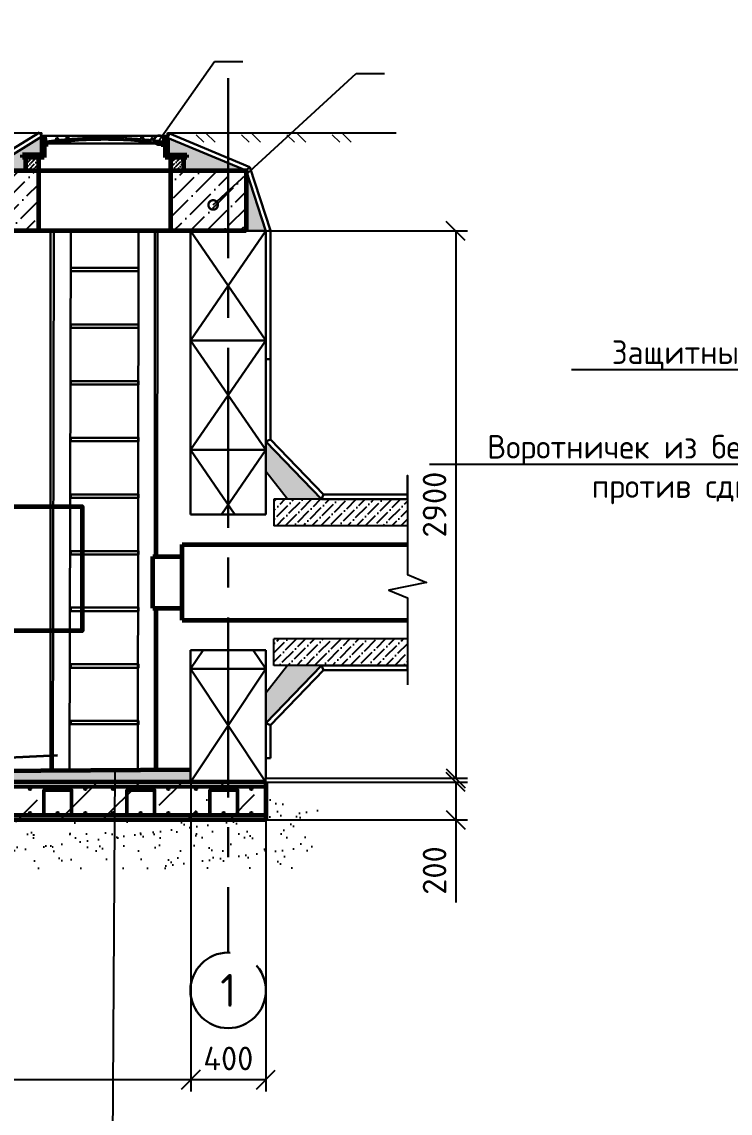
# Model space of a CAD drawing. Header units: millimetres. Extents: x 1601 to 15402, y -324 to 12625.
# Drawn here: x 7506.4 to 7581.5, y 2912.6 to 3028.2 of the extents above; entities that cross this region are included whole.
import ezdxf
from ezdxf import colors
from ezdxf.entities.mleader import LeaderData, LeaderLine
from ezdxf.math import Vec2, Vec3

# ---------------------------------------------------------------- set-up
doc = ezdxf.new("R2010")
doc.units = ezdxf.units.MM
doc.linetypes.add('осевая2', pattern=[28.575, 19.05, -3.175, 3.175, -3.175])
for name, color, linetype, lineweight in [('Осевая', 2, 'осевая2', 30), ('Основной', 1, 'Continuous', 60), ('Размер 3.5', 250, 'Continuous', 35), ('Размеры на чертеже', 250, 'Continuous', 25), ('Тонкие', 5, 'Continuous', 30)]:
    doc.layers.add(name, color=color, linetype=linetype, lineweight=lineweight)
doc.layers.add('Штриховка', color=7, linetype='Continuous')
doc.styles.add('-ISOCPEUR-', font='isocpeur.TTF')
doc.styles.add('GOST', font='GOST Common.ttf')
doc.styles.get("Standard").update_dxf_attribs({"font": 'GOST Common.ttf'})
doc.dimstyles.new('М 1 к 50', dxfattribs={"dimtxt": 2.5, "dimasz": 2, "dimexe": 1.25, "dimexo": 0, "dimgap": 1, "dimtad": 1, "dimdec": 0, "dimlfac": 50, "dimzin": 0, "dimdsep": 46, "dimtxsty": 'GOST', "dimblk": 'OBLIQUE', "dimcen": 0, "dimclrd": 256, "dimclre": 256, "dimclrt": 256, "dimazin": 2, "dimtfac": 1, "dimtdec": 0, "dimtmove": 0, "dimatfit": 3, "dimldrblk": 'NONE', "dimfxl": 1.25, "dimtolj": 1, "dimtzin": 0, "dimlwd": -1, "dimlwe": -1, "dimarcsym": 2})
pattern_1 = [(45, (-741.6115, 2.3803), (0.65668123, 2.40783117), [3.095625, -0.619125, 0, -0.619125])]

# ---------------------------------------------------------------- blocks, each defined once
blk = doc.blocks.new('_DotSmall')
at = {"color": 0, "linetype": 'ByBlock', "const_width": 0.5}
blk.add_lwpolyline([(-0.0625, 0, 1), (0.0625, 0, 1)], format="xyb", close=True, dxfattribs=at)
blk = doc.blocks.new('_Oblique')
at = {"color": 0, "linetype": 'ByBlock', "lineweight": -2}
blk.add_line((-0.5, -0.5), (0.5, 0.5), dxfattribs=at)
blk = doc.blocks.new('*D340')
at = {"transparency": 16777216}
for p, q in [((7532.28, 3006.04), (7553.67, 3006.04)), ((7552.42, 3006.04), (7552.42, 2948.04)), ((7532.29, 2948.04), (7553.67, 2948.04))]:
    blk.add_line(p, q, dxfattribs=at)
at = {"layer": 'Defpoints', "color": 0, "transparency": 16777216}
for p in [(7532.28, 3006.04), (7532.29, 2948.04), (7552.42, 2948.04)]:
    blk.add_point(p, dxfattribs=at)
at = {"transparency": 16777216, "xscale": 2, "yscale": 2, "zscale": 2}
for p, rotation in [((7552.42, 3006.04), 90), ((7552.42, 2948.04), 270)]:
    blk.add_blockref('_Oblique', p, dxfattribs=dict(at, rotation=rotation))
at = {"transparency": 16777216, "insert": (7550.17, 2977.04), "char_height": 2.5, "attachment_point": 5, "rotation": 90, "style": '-ISOCPEUR-'}
blk.add_mtext('\\A1;2900', dxfattribs=at)
blk = doc.blocks.new('_None')
blk = doc.blocks.new('*D341')
at = {"transparency": 16777216}
for p, q in [((7524.33, 2947.69), (7524.33, 2914.85)), ((7532.29, 2943.64), (7532.29, 2914.85)), ((7532.29, 2916.1), (7524.33, 2916.1))]:
    blk.add_line(p, q, dxfattribs=at)
at = {"layer": 'Defpoints', "color": 0, "transparency": 16777216}
for p in [(7524.33, 2947.69), (7532.29, 2943.64), (7524.33, 2916.1)]:
    blk.add_point(p, dxfattribs=at)
at = {"transparency": 16777216, "xscale": 2, "yscale": 2, "zscale": 2, "rotation": 180}
blk.add_blockref('_Oblique', (7524.33, 2916.1), dxfattribs=at)
at = {"transparency": 16777216, "xscale": 2, "yscale": 2, "zscale": 2}
blk.add_blockref('_Oblique', (7532.29, 2916.1), dxfattribs=at)
at = {"transparency": 16777216, "insert": (7528.31, 2918.35), "char_height": 2.5, "attachment_point": 5, "style": '-ISOCPEUR-'}
blk.add_mtext('\\A1;400', dxfattribs=at)
blk = doc.blocks.new('*D342')
at = {"transparency": 16777216}
for p, q in [((7474.08, 2948.04), (7474.08, 2914.85)), ((7524.33, 2943.64), (7524.33, 2914.85)), ((7524.33, 2916.1), (7474.08, 2916.1))]:
    blk.add_line(p, q, dxfattribs=at)
at = {"layer": 'Defpoints', "color": 0, "transparency": 16777216}
for p in [(7474.08, 2948.04), (7524.33, 2943.64), (7474.08, 2916.1)]:
    blk.add_point(p, dxfattribs=at)
at = {"transparency": 16777216, "xscale": 2, "yscale": 2, "zscale": 2, "rotation": 180}
blk.add_blockref('_Oblique', (7474.08, 2916.1), dxfattribs=at)
at = {"transparency": 16777216, "xscale": 2, "yscale": 2, "zscale": 2}
blk.add_blockref('_Oblique', (7524.33, 2916.1), dxfattribs=at)
at = {"transparency": 16777216, "insert": (7499.2, 2918.35), "char_height": 2.5, "attachment_point": 5, "style": '-ISOCPEUR-'}
blk.add_mtext('\\A1;3200', dxfattribs=at)
blk = doc.blocks.new('*D344')
at = {"transparency": 16777216}
for p, q in [((7532.29, 2947.64), (7553.67, 2947.64)), ((7552.42, 2947.64), (7552.42, 2943.64)), ((7532.29, 2943.64), (7553.67, 2943.64)), ((7552.42, 2943.64), (7552.42, 2934.89))]:
    blk.add_line(p, q, dxfattribs=at)
at = {"layer": 'Defpoints', "color": 0, "transparency": 16777216}
for p in [(7532.29, 2947.64), (7532.29, 2943.64), (7552.42, 2943.64)]:
    blk.add_point(p, dxfattribs=at)
at = {"transparency": 16777216, "xscale": 2, "yscale": 2, "zscale": 2}
for p, rotation in [((7552.42, 2947.64), 90), ((7552.42, 2943.64), 270)]:
    blk.add_blockref('_Oblique', p, dxfattribs=dict(at, rotation=rotation))
at = {"transparency": 16777216, "insert": (7550.17, 2938.27), "char_height": 2.5, "attachment_point": 5, "rotation": 90, "style": '-ISOCPEUR-'}
blk.add_mtext('\\A1;200', dxfattribs=at)
blk = doc.blocks.new('*U336')
at = {"layer": 'Тонкие'}
blk.add_lwpolyline([(-3.6, -0.18), (3.6, -0.18), (3.6, 0.18), (-3.6, 0.18)], close=True, dxfattribs=at)
blk = doc.blocks.new('*U337')
at = {"layer": 'Тонкие', "color": 0, "linetype": 'ByBlock', "lineweight": -2, "transparency": 16777216}
for p in [(0, 48), (0, 42), (0, 36), (0, 30), (0, 24), (0, 18), (0, 12), (0, 6), (0, 0)]:
    blk.add_blockref('*U336', p, dxfattribs=at)

msp = doc.modelspace()

# ---------------------------------------------------------------- hatches: boundary and pattern name
h = msp.add_hatch()
h.set_pattern_fill('ANSI36', scale=0.21)
h.set_pattern_definition([(45, (-794.8502, 2.38034), (0.353597585, 1.296524477), [1.666875, -0.333375, 0, -0.333375])])
h.paths.add_polyline_path([(7533.1367, 2976.0059), (7533.1367, 2977.6059), (7547.302, 2977.6059), (7547.302, 2974.8059), (7533.1367, 2974.8059)])
h.paths.add_polyline_path([(7533.1367, 2962.8059), (7547.302, 2962.8059), (7547.302, 2960.0059), (7533.1367, 2960.0059)])
at = {"layer": 'Штриховка'}
h = msp.add_hatch(dxfattribs=at)
h.set_pattern_fill('ANSI31', color=256, scale=0.1)
h.set_pattern_definition([(45, (5021.6379, 795.9948), (-0.224506403, 0.224506403), [])])
h.paths.add_polyline_path([(7515.2043, 3015.717, 0.02800707), (7508.876, 3015.2977), (7508.7083, 3016.1364), (7508.9221, 3016.1364), (7509.0435, 3015.5292, -0.0045535), (7510.0731, 3015.6425), (7510.052, 3015.8511, -0.00091844), (7510.2607, 3015.8718), (7510.2817, 3015.6632, -0.00388307), (7511.1615, 3015.7417), (7511.1461, 3015.9305), (7511.1682, 3015.9527, -0.00081395), (7511.3535, 3015.9674), (7511.3705, 3015.7584, -0.00704564), (7512.9699, 3015.8601), (7512.9595, 3016.0696, -0.00091844), (7513.1689, 3016.0796), (7513.1793, 3015.8701, -0.0089374), (7515.2065, 3015.9267, -0.00889737), (7517.2294, 3015.8701), (7517.2398, 3016.0796, -0.00091844), (7517.4492, 3016.0696), (7517.4388, 3015.8601, -0.00704564), (7519.0382, 3015.7584), (7519.0552, 3015.9674, -0.00091844), (7519.2642, 3015.9507), (7519.2472, 3015.7417, -0.00388307), (7520.1269, 3015.6632), (7520.148, 3015.8718, -0.00091844), (7520.3567, 3015.8511), (7520.3356, 3015.6425, -0.0045535), (7521.3651, 3015.5292), (7521.4866, 3016.1364), (7521.7004, 3016.1364), (7521.5327, 3015.2977, 0.02800707)])
h = msp.add_hatch(dxfattribs=at)
h.set_pattern_fill('AR-SAND', color=256, scale=0.012, style=0)
h.paths.add_polyline_path([(7506.8041, 3013.8399), (7506.5054, 3013.8399), (7506.5058, 3014.1012), (7508.5441, 3014.0977), (7508.5441, 3015.8977), (7508.5441, 3016.0325), (7504.0947, 3013.3072), (7494.3366, 3013.3019), (7489.8322, 3015.8977), (7489.8322, 3014.0977), (7491.8705, 3014.1012), (7491.8709, 3013.8399), (7491.5722, 3013.8399), (7491.5722, 3012.4399), (7506.8041, 3012.4399)])
h.paths.add_polyline_path([(7521.8641, 3015.8977), (7521.8641, 3014.0977), (7523.9049, 3014.1012), (7523.9053, 3013.8399), (7523.6041, 3013.8399), (7523.6041, 3012.4399), (7530.1882, 3012.4399)])
h.paths.add_polyline_path([(7530.1882, 3012.4399), (7530.1882, 3006.0399), (7532.2818, 3006.0399)])
h = msp.add_hatch(dxfattribs=at)
h.set_pattern_fill('ANSI36', color=256, scale=0.1)
h.set_pattern_definition([(45, (5072.8379, 795.9948), (0.168379802, 0.617392608), [0.79375, -0.15875, 0, -0.15875])])
h.paths.add_polyline_path([(7523.6041, 3012.4399), (7522.2041, 3012.4399), (7522.2041, 3013.8399), (7523.6041, 3013.8399)])
h.paths.add_polyline_path([(7506.8041, 3012.4399), (7506.8041, 3013.8399), (7508.2041, 3013.8399), (7508.2041, 3012.4399)])
h = msp.add_hatch(dxfattribs=at)
h.set_pattern_fill('ANSI36', color=256, scale=0.39)
h.set_pattern_definition(pattern_1)
h.paths.add_polyline_path([(7470.0826, 3012.4399), (7476.1722, 3012.4399), (7476.1722, 3006.0399), (7470.0826, 3006.0399)])
h.paths.add_polyline_path([(7468.1882, 3012.4399), (7470.0826, 3012.4399), (7470.0826, 3006.0399), (7468.1882, 3006.0399)])
h.paths.add_polyline_path([(7522.2041, 3012.4399), (7528.2937, 3012.4399), (7528.2937, 3006.0399), (7522.2041, 3006.0399)])
h.paths.add_polyline_path([(7490.1722, 3012.4399), (7508.2041, 3012.4399), (7508.2041, 3006.0399), (7490.1722, 3006.0399)])
h = msp.add_hatch(dxfattribs=at)
h.set_pattern_fill('ANSI36', color=256, scale=0.39)
h.set_pattern_definition(pattern_1)
h.paths.add_polyline_path([(7528.2937, 3011.2399), (7530.1882, 3011.2399), (7530.1882, 3006.0399), (7528.2937, 3006.0399)])
h = msp.add_hatch(dxfattribs=at)
h.set_pattern_fill('AR-SAND', color=256, scale=0.012, style=0)
h.set_pattern_definition([(37.5, (-794.8502, 2.38034), (-0.019200376, 0.587295885), [0, -0.463296, 0, -0.51816, 0, -0.4953]), (7.5, (-794.8502, 2.3803), (0.53942794, 0.86019012), [0, -0.249936, 0, -0.417576, 0, -0.16002]), (327.5, (-795.2251, 2.38034), (0.949190844, 0.001724622), [0, -0.1524, 0, -0.54864, 0, -0.71628]), (317.5, (-795.2251, 2.3803), (0.91626774, 0.26751519), [0, -0.0762, 0, -0.359664, 0, -0.41148])])
h.paths.add_polyline_path([(7532.2936, 2980.5427), (7532.2936, 2983.7364), (7538.1955, 2977.6059), (7534.5904, 2977.6059)])
h.paths.add_polyline_path([(7534.5904, 2960.0059), (7538.1955, 2960.0059), (7532.2936, 2953.8755), (7532.2936, 2957.0693)])
h = msp.add_hatch(dxfattribs=at)
h.set_pattern_fill('AR-SAND', color=256, scale=0.012, style=0)
h.set_pattern_definition([(37.5, (-645.70514, 2.38034), (-0.019200376, 0.587295885), [0, -0.463296, 0, -0.51816, 0, -0.4953]), (7.5, (-645.7051, 2.3803), (0.53942794, 0.86019012), [0, -0.249936, 0, -0.417576, 0, -0.16002]), (327.5, (-646.08004, 2.38034), (0.949190844, 0.001724622), [0, -0.1524, 0, -0.54864, 0, -0.71628]), (317.5, (-646.08004, 2.3803), (0.91626774, 0.26751519), [0, -0.0762, 0, -0.359664, 0, -0.41148])])
h.paths.add_polyline_path([(7474.0826, 2949.0052), (7474.0826, 2947.6401), (7476.0826, 2947.6401), (7476.0826, 2947.3788), (7476.7153, 2947.3722), (7476.7153, 2948.3599), (7475.0002, 2948.3599), (7475.0002, 2948.6767)])
h.paths.add_polyline_path([(7524.2936, 2948.9507), (7524.2197, 2947.6401), (7484.0826, 2947.6401), (7484.0826, 2947.3843), (7483.4534, 2947.3815), (7483.4534, 2948.3599), (7485.046, 2948.3599), (7485.046, 2948.6539)])
h = msp.add_hatch(dxfattribs=at)
h.set_pattern_fill('ANSI36', color=256)
h.set_pattern_definition([(45, (4914.4662, 805.6422), (1.683798, 6.173926), [7.9375, -1.5875, 0, -1.5875])])
h.paths.add_polyline_path([(7466.1043, 2944.3852), (7476.0826, 2944.3852), (7476.0826, 2947.6401), (7474.0827, 2947.6401), (7474.0826, 2948.04), (7466.1043, 2948.04)])
h.paths.add_polyline_path([(7476.0826, 2941.1852), (7466.1043, 2941.1852), (7466.1043, 2937.6401), (7488.0826, 2937.6401), (7488.0826, 2943.6401), (7532.2935, 2943.6401), (7532.2935, 2947.6401), (7484.0826, 2947.6401), (7484.0826, 2939.6401), (7476.0826, 2939.6401)])
h = msp.add_hatch(dxfattribs=at)
h.set_pattern_fill('AR-SAND', color=256, scale=0.0566, style=0)
h.set_pattern_definition([(37.5, (-645.7051, 2.3803), (-0.0905618, 2.7700789), [0, -2.1852128, 0, -2.443988, 0, -2.336165]), (7.5, (-645.705, 2.3803), (2.5443018, 4.05723), [0, -1.1788648, 0, -1.9695668, 0, -0.754761]), (327.5, (-647.4734, 2.3803), (4.4770168, 0.00813447), [0, -0.71882, 0, -2.587752, 0, -3.378454]), (317.5, (-647.4734, 2.3803), (4.3217295, 1.26178), [0, -0.35941, 0, -1.6964152, 0, -1.940814])])
edge = h.paths.add_edge_path()
edge.add_line((7537.2372, 2943.6447), (7491.3977, 2943.6401))
edge.add_arc((7464.5973, 2954.5317), 28.929, 324.274839, 337.883348, ccw=False)
edge.add_line((7488.0826, 2937.6401), (7466.0826, 2937.6401))
edge.add_line((7466.0826, 2937.6401), (7466.0826, 2942.6774))
edge.add_line((7466.0826, 2942.6774), (7456.5442, 2942.6774))
edge.add_line((7456.5442, 2942.6774), (7465.3901, 2933.2184))
edge.add_line((7465.3901, 2933.2184), (7494.5222, 2933.2184))
edge.add_line((7494.5222, 2933.2184), (7499.684, 2938.3936))
edge.add_line((7499.684, 2938.3936), (7537.2372, 2938.5625))
edge.add_line((7537.2372, 2938.5625), (7537.2372, 2943.6447))
h.paths.add_polyline_path([(7540.0895, 2943.6401), (7532.2935, 2947.6686), (7532.2935, 2943.6115)])
edge = h.paths.add_edge_path(flags=16)
edge.add_arc((7464.5973, 2954.5317), 28.929, 324.274839, 337.883348)
edge.add_line((7491.3977, 2943.6401), (7488.0826, 2943.6401))
edge.add_line((7488.0826, 2943.6401), (7488.0826, 2937.6401))

# ---------------------------------------------------------------- linework, layer by layer
for p, q in [((7508.5441, 3015.8977), (7508.5441, 3016.4399)), ((7521.8641, 3015.8977), (7521.8641, 3016.4399)), ((7508.5441, 3016.0325), (7508.5441, 3015.8977)), ((7532.2936, 2983.7364), (7538.1955, 2977.6059)), ((7534.5904, 2977.6059), (7532.2936, 2980.5427)), ((7547.302, 2977.6059), (7533.1367, 2977.6059)), ((7533.1367, 2977.6059), (7533.1367, 2974.8059)), ((7547.302, 2974.8059), (7533.1367, 2974.8059)), ((7547.302, 2962.8059), (7533.1367, 2962.8059)), ((7533.1367, 2960.0059), (7533.1367, 2962.8059)), ((7534.5904, 2960.0059), (7532.2936, 2957.0692)), ((7532.2936, 2953.8754), (7538.1955, 2960.0059)), ((7547.302, 2960.0059), (7533.1367, 2960.0059))]:
    msp.add_line(p, q)
at = {"color": 7, "lineweight": 25, "ltscale": 20}
msp.add_line((7486.0826, 2944.2614), (7532.2935, 2944.2614), dxfattribs=at)
for points in [[(7532.2936, 2976.0059), (7532.2935, 3006.0399), (7466.0828, 3006.0399), (7466.0828, 2976.0058)], [(7547.302, 2977.6059), (7547.302, 2980.1277), (7547.302, 2972.1439), (7547.302, 2969.6398), (7549.3255, 2968.7865), (7545.3202, 2967.9859), (7547.302, 2967.1502), (7547.302, 2957.9346)], [(7466.0828, 2961.6058), (7466.0828, 2948.0401), (7532.2936, 2947.6401), (7532.2936, 2961.6059)], [(7516.273, 2948.8887), (7515.9736, 2898.2099)]]:
    msp.add_lwpolyline(points)
for points in [[(7486.0826, 2947.2534), (7532.2935, 2947.2534)], [(7532.2935, 2947.0187), (7486.0826, 2947.0187), (7486.0826, 2947.2534)], [(7532.2935, 2944.0267), (7486.0826, 2944.0267), (7486.0826, 2944.2614)]]:
    msp.add_lwpolyline(points, dxfattribs=at)
at = {"color": 0, "lineweight": 50, "ltscale": 20}
for points in [[(7508.7573, 2944.2614), (7508.7573, 2946.7841), (7511.6906, 2946.7841), (7511.6906, 2944.2614)], [(7517.5573, 2944.2614), (7517.5573, 2946.7841), (7520.4906, 2946.7841), (7520.4906, 2944.2614)], [(7526.3573, 2944.2614), (7526.3573, 2946.7841), (7529.2906, 2946.7841), (7529.2906, 2944.2614)]]:
    msp.add_lwpolyline(points, dxfattribs=at)
at = {"color": 7, "lineweight": 25, "ltscale": 20}
for centre in [(7507.2906, 2946.9014), (7510.224, 2946.9014), (7513.1573, 2946.9014), (7516.0906, 2946.9014), (7519.024, 2946.9014), (7521.9573, 2946.9014), (7524.8906, 2946.9014), (7527.824, 2946.9014), (7530.7573, 2946.9014), (7507.2906, 2944.3787), (7510.224, 2944.3787), (7513.1573, 2944.3787), (7516.0906, 2944.3787), (7519.024, 2944.3787), (7521.9573, 2944.3787), (7524.8906, 2944.3787), (7527.824, 2944.3787), (7530.7573, 2944.3787)]:
    msp.add_circle(centre, 0.1173, dxfattribs=at)
at = {"layer": 'Осевая'}
msp.add_line((7528.2937, 3022.2218), (7528.2937, 2929.5558), dxfattribs=at)
msp.add_circle((7528.294, 2925.5683), 4.0002, dxfattribs=at)
at = {"layer": 'Основной'}
for p, q in [((7508.5441, 3015.8977), (7508.5441, 3014.0977)), ((7508.5441, 3015.8977), (7508.7441, 3015.8977)), ((7508.7941, 3015.2977), (7508.7441, 3015.8977)), ((7509.2041, 3015.2977), (7508.7941, 3015.2977)), ((7509.2041, 3015.1977), (7508.7941, 3015.1977)), ((7508.7941, 3015.1977), (7508.7941, 3013.8399)), ((7509.2041, 3015.2977), (7509.2041, 3015.1977)), ((7521.2041, 3015.2977), (7521.2041, 3015.1977)), ((7521.6141, 3015.2977), (7521.2041, 3015.2977)), ((7521.2041, 3015.1977), (7521.6141, 3015.1977)), ((7521.6141, 3015.2977), (7521.6641, 3015.8977)), ((7521.6141, 3015.1977), (7521.6141, 3013.8399)), ((7521.6641, 3015.8977), (7521.8641, 3015.8977)), ((7521.8641, 3015.8977), (7521.8641, 3014.0977)), ((7508.5441, 3014.0977), (7506.5034, 3014.1012)), ((7508.7941, 3013.8399), (7506.5053, 3013.8399)), ((7506.5054, 3013.8399), (7506.5058, 3014.1012)), ((7508.2041, 3012.4399), (7508.2041, 3013.8399)), ((7523.9053, 3013.8399), (7521.6141, 3013.8399)), ((7521.8641, 3014.0977), (7523.9049, 3014.1012)), ((7522.2041, 3012.4399), (7522.2041, 3013.8399)), ((7523.9053, 3013.8399), (7523.9049, 3014.1012)), ((7508.2041, 3006.0399), (7508.2041, 3012.4399)), ((7522.2041, 3006.0399), (7522.2041, 3012.4399)), ((7523.4053, 2964.8059), (7523.4053, 2972.8059)), ((7523.4053, 2972.8059), (7547.302, 2972.8059)), ((7520.2933, 2966.0759), (7520.2933, 2971.5359)), ((7520.2933, 2971.5359), (7523.4053, 2971.5359)), ((7520.2933, 2966.0759), (7523.4053, 2966.0759)), ((7523.4053, 2964.8059), (7547.302, 2964.8059)), ((7524.2936, 2948.9507), (7485.046, 2948.6474)), ((7532.2935, 2947.6401), (7484.0826, 2947.6401)), ((7532.2935, 2947.6401), (7532.2935, 2943.6401)), ((7532.2935, 2943.6401), (7488.0826, 2943.6401))]:
    msp.add_line(p, q, dxfattribs=at)
for points in [[(7508.7941, 3013.8399), (7506.8041, 3013.8399), (7506.8041, 3012.4399), (7508.2041, 3012.4399)], [(7522.2041, 3012.4399), (7523.6041, 3012.4399), (7523.6041, 3013.8399), (7521.6141, 3013.8399)]]:
    msp.add_lwpolyline(points, dxfattribs=at)
for points in [[(7530.1882, 3006.0399), (7468.1882, 3006.0399), (7468.1882, 3012.4399), (7530.1882, 3012.4399)], [(7481.4145, 2976.8279), (7512.8145, 2976.8279), (7512.8145, 2963.6524), (7481.4145, 2963.6524)]]:
    msp.add_lwpolyline(points, close=True, dxfattribs=at)
at = {"layer": 'Размер 3.5'}
msp.add_line((7499.7511, 2950.0065), (7510.2096, 2950.5008), dxfattribs=at)
at = {"layer": 'Размеры на чертеже'}
for p, q in [((7489.8322, 3016.4399), (7508.5441, 3016.4399)), ((7521.8641, 3016.4399), (7546.1169, 3016.4399))]:
    msp.add_line(p, q, dxfattribs=at)
at = {"layer": 'Тонкие'}
for p, q in [((7508.283, 3016.4589), (7503.9536, 3013.8071)), ((7508.283, 3016.4589), (7508.4136, 3016.2457)), ((7508.5441, 3016.0325), (7508.4136, 3016.2457)), ((7508.9221, 3016.1364), (7521.4866, 3016.1364)), ((7521.8641, 3015.8977), (7521.9601, 3016.1285)), ((7522.056, 3016.3594), (7521.9601, 3016.1285)), ((7530.592, 3012.8136), (7522.056, 3016.3594)), ((7508.5441, 3016.0325), (7504.0947, 3013.3072)), ((7530.1882, 3012.4399), (7521.8641, 3015.8977)), ((7530.1882, 3012.4399), (7530.3901, 3012.6268)), ((7530.592, 3012.8136), (7530.3901, 3012.6268)), ((7532.7935, 3006.0839), (7530.592, 3012.8136)), ((7532.2935, 3006.0042), (7530.1882, 3012.4399)), ((7509.4601, 2948.836), (7509.4601, 3006.0399)), ((7509.798, 3006.0399), (7509.6928, 2948.8378)), ((7511.4887, 2948.8517), (7511.598, 3006.0399)), ((7518.7004, 2948.9074), (7518.7979, 3006.0399)), ((7520.5322, 2971.5359), (7520.5322, 3006.0399)), ((7520.7716, 2971.5359), (7520.798, 3006.0399)), ((7524.293, 3006.0394), (7524.293, 2994.4394)), ((7524.293, 3006.0393), (7532.293, 3006.0394)), ((7524.293, 2994.4394), (7532.293, 3006.0394)), ((7524.293, 3006.0394), (7532.293, 2994.4394)), ((7532.2929, 3006.0394), (7532.2929, 2994.4394)), ((7532.2935, 3006.0042), (7532.5435, 3006.044)), ((7532.2935, 2992.437), (7532.2935, 3006.0042)), ((7532.7935, 3006.0839), (7532.5435, 3006.044)), ((7532.7935, 2992.437), (7532.7935, 3006.0839)), ((7524.293, 2994.4393), (7532.293, 2994.4394)), ((7524.2931, 2994.4395), (7524.2931, 2982.8396)), ((7524.2931, 2994.4394), (7532.2931, 2994.4395)), ((7524.2931, 2982.8396), (7532.2931, 2994.4395)), ((7524.2931, 2994.4395), (7532.2931, 2982.8396)), ((7532.293, 2994.4395), (7532.293, 2982.8396)), ((7532.2936, 2983.7364), (7532.293, 2992.437)), ((7532.293, 2992.437), (7532.543, 2992.437)), ((7532.2935, 2992.437), (7532.5435, 2992.437)), ((7532.793, 2992.437), (7532.543, 2992.437)), ((7532.7935, 2992.437), (7532.5435, 2992.437)), ((7532.7935, 2983.938), (7532.793, 2992.437)), ((7532.2936, 2983.7364), (7532.5435, 2983.8372)), ((7538.1955, 2977.6059), (7532.2936, 2983.7364)), ((7532.7935, 2983.938), (7532.5435, 2983.8372)), ((7538.4082, 2978.1059), (7532.7935, 2983.938)), ((7524.2931, 2982.8394), (7532.2931, 2982.8395)), ((7524.2933, 2982.8397), (7524.2933, 2976.0059)), ((7524.2933, 2982.8396), (7532.2933, 2982.8397)), ((7524.2933, 2982.8397), (7529.0063, 2976.0059)), ((7527.5803, 2976.0059), (7532.2933, 2982.8397)), ((7532.2932, 2982.8397), (7532.2932, 2976.0059)), ((7538.4082, 2978.1059), (7538.3018, 2977.8559)), ((7547.302, 2978.1059), (7538.4082, 2978.1059)), ((7547.302, 2978.1059), (7547.302, 2977.8559)), ((7538.1955, 2977.6059), (7538.3018, 2977.8559)), ((7547.302, 2977.6059), (7538.1955, 2977.6059)), ((7547.302, 2977.6059), (7547.302, 2977.8559)), ((7524.2933, 2976.0058), (7532.2935, 2976.0058)), ((7520.5322, 2948.9216), (7520.5322, 2966.0759)), ((7520.7543, 2948.9233), (7520.7674, 2966.0759)), ((7524.2935, 2961.6059), (7524.2935, 2959.6399)), ((7524.2935, 2959.6399), (7525.6493, 2961.6059)), ((7524.2935, 2961.6058), (7532.2933, 2961.6058)), ((7530.9376, 2961.6059), (7532.2935, 2959.6399)), ((7532.2933, 2961.6059), (7532.2933, 2959.6399)), ((7524.2935, 2959.6398), (7532.2935, 2959.6398)), ((7524.2936, 2959.64), (7524.2936, 2947.64)), ((7524.2936, 2959.6399), (7532.2936, 2959.64)), ((7524.2936, 2947.64), (7532.2936, 2959.64)), ((7524.2936, 2959.64), (7532.2912, 2947.6401)), ((7532.2935, 2959.64), (7532.2935, 2948.0401)), ((7538.1955, 2960.0059), (7532.2936, 2953.8754)), ((7538.4082, 2959.5059), (7532.7935, 2953.6739)), ((7547.302, 2960.0059), (7538.1955, 2960.0059)), ((7538.1955, 2960.0059), (7538.3018, 2959.7559)), ((7538.4082, 2959.5059), (7538.3018, 2959.7559)), ((7547.302, 2959.5059), (7538.4082, 2959.5059)), ((7547.302, 2960.0059), (7547.302, 2959.7559)), ((7547.302, 2959.5059), (7547.302, 2959.7559)), ((7532.2936, 2953.8754), (7532.2933, 2950.1635)), ((7532.2936, 2953.8754), (7532.5435, 2953.7747)), ((7532.7935, 2953.6739), (7532.5435, 2953.7747)), ((7532.7935, 2953.6739), (7532.7933, 2950.1635)), ((7532.2933, 2950.1635), (7532.5433, 2950.1635)), ((7532.7933, 2950.1635), (7532.5433, 2950.1635)), ((7524.2936, 2947.64), (7532.2936, 2947.6401))]:
    msp.add_line(p, q, dxfattribs=at)
at = {"layer": 'Тонкие', "lineweight": 20}
for p, q in [((7525.7035, 3015.4392), (7524.9019, 3016.2408)), ((7526.9059, 3015.4392), (7525.9051, 3016.4399)), ((7530.5132, 3015.4392), (7529.7116, 3016.2408)), ((7530.5132, 3015.4392), (7529.7116, 3016.2408)), ((7531.7156, 3015.4392), (7530.7149, 3016.4399)), ((7531.7156, 3015.4392), (7530.7149, 3016.4399)), ((7535.3229, 3015.4392), (7534.5213, 3016.2408)), ((7535.3229, 3015.4392), (7534.5213, 3016.2408)), ((7535.3229, 3015.4392), (7534.5213, 3016.2408)), ((7536.5254, 3015.4392), (7535.5246, 3016.4399)), ((7536.5254, 3015.4392), (7535.5246, 3016.4399)), ((7536.5254, 3015.4392), (7535.5246, 3016.4399)), ((7540.1326, 3015.4392), (7539.331, 3016.2408)), ((7541.3351, 3015.4392), (7540.3343, 3016.4399))]:
    msp.add_line(p, q, dxfattribs=at)
at = {"layer": 'Тонкие'}
msp.add_lwpolyline([(7508.876, 3015.2977), (7508.7083, 3016.1364), (7508.9221, 3016.1364), (7509.0435, 3015.5292, -0.0045535), (7510.0731, 3015.6425), (7510.052, 3015.8511, -0.00091844), (7510.2607, 3015.8718), (7510.2817, 3015.6632, -0.00388307), (7511.1615, 3015.7417), (7511.1445, 3015.9507, -0.00091844), (7511.3535, 3015.9674), (7511.3705, 3015.7584, -0.00704564), (7512.9699, 3015.8601), (7512.9595, 3016.0696, -0.00091844), (7513.1689, 3016.0796), (7513.1793, 3015.8701, -0.0089374), (7515.2065, 3015.9267, -0.00889737), (7517.2294, 3015.8701), (7517.2398, 3016.0796, -0.00091844), (7517.4492, 3016.0696), (7517.4388, 3015.8601, -0.00704564), (7519.0382, 3015.7584), (7519.0552, 3015.9674, -0.00091844), (7519.2642, 3015.9507), (7519.2472, 3015.7417, -0.00388307), (7520.1269, 3015.6632), (7520.148, 3015.8718, -0.00091844), (7520.3567, 3015.8511), (7520.3356, 3015.6425, -0.0045535), (7521.3651, 3015.5292), (7521.4866, 3016.1364), (7521.7004, 3016.1364), (7521.5327, 3015.2977)], format="xyb", dxfattribs=at)
msp.add_lwpolyline([(7521.5327, 3015.2977), (7515.2043, 3015.2977), (7508.876, 3015.2977, -0.02800707), (7515.2043, 3015.717, -0.02800707)], format="xyb", close=True, dxfattribs=at)

# ---------------------------------------------------------------- block references
at = {"layer": 'Тонкие', "xscale": -1, "rotation": 180}
msp.add_blockref('*U337', (7515.2041, 3001.9429), dxfattribs=at)

# ---------------------------------------------------------------- texts
at = {"layer": 'Основной', "insert": (7528.294, 2925.5683), "char_height": 3.5, "attachment_point": 5}
msp.add_mtext_dynamic_manual_height_columns('1', width=5.739849, gutter_width=12.5, heights=[0], dxfattribs=at)

# ---------------------------------------------------------------- dimensions: what is measured, and where the dimension line sits
for base, p1, p2, picture, middle in [((7552.4171, 2948.0401), (7532.2791, 3006.0399), (7532.2935, 2948.0401), '*D340', (7550.1671, 2977.04)), ((7552.4171, 2943.6401), (7532.2912, 2947.6401), (7532.2912, 2943.6401), '*D344', (7550.1671, 2938.2651))]:
    dim = msp.add_linear_dim(base=base, p1=p1, p2=p2, angle=90, dimstyle='М 1 к 50', override={"dimtxsty": '-ISOCPEUR-'})
    dim.commit()
    dim.dimension.update_dxf_attribs({"geometry": picture, "text_midpoint": middle})
for base, p1, p2, text, picture, middle in [((7474.0826, 2916.1017), (7524.3258, 2943.6401), (7474.0826, 2948.0401), '3200', '*D342', (7499.2042, 2918.3517)), ((7524.3258, 2916.1017), (7532.2935, 2943.6401), (7524.3258, 2947.6882), '400', '*D341', (7528.3096, 2918.3517))]:
    dim = msp.add_linear_dim(base=base, p1=p1, p2=p2, angle=180, text=text, dimstyle='М 1 к 50', override={"dimtxsty": '-ISOCPEUR-'})
    dim.commit()
    dim.dimension.update_dxf_attribs({"geometry": picture, "text_midpoint": middle})

# ---------------------------------------------------------------- leaders
at = {"layer": 'Размеры на чертеже'}
ml = msp.add_multileader_mtext('Standard', dxfattribs=at)
ml.set_content('', color=256, style='GOST')
ml.set_leader_properties()
ml.set_arrow_properties(name='DOTSMALL')
ml.build(insert=Vec2(0, 0))
ml.multileader.update_dxf_attribs({"text_left_attachment_type": 5, "text_right_attachment_type": 5, "dogleg_length": 1, "arrow_head_size": 2})
ctx = ml.context
ctx.base_point, ctx.char_height, ctx.arrow_head_size, ctx.plane_origin = Vec3(7527.8551, 3024.0004), 3.5, 2, Vec3(7504.1982, 3054.2371)
ctx.left_attachment, ctx.right_attachment = 5, 5
notes = []
notes.append((ctx, [(1, (1, 1, 0), (7526.8551, 3024.0004), (1, 0), 1, [(0, [(7520.9752, 3015.6552)], 0, [])])]))
ctx.mtext.insert, ctx.mtext.width, ctx.mtext.flow_direction = Vec3(7529.8551, 3028.2004), 1.05, 5
ml = msp.add_multileader_mtext('Standard', dxfattribs=at)
ml.set_content('', color=256, style='GOST')
ml.set_leader_properties()
ml.set_arrow_properties(name='DOTSMALL')
ml.build(insert=Vec2(0, 0))
ml.multileader.update_dxf_attribs({"text_left_attachment_type": 6, "text_right_attachment_type": 6, "dogleg_length": 1, "arrow_head_size": 2})
ctx = ml.context
ctx.base_point, ctx.char_height, ctx.arrow_head_size, ctx.plane_origin = Vec3(7542.8622, 3022.7288), 3.5, 2, Vec3(7527.4574, 3027.3032)
ctx.left_attachment, ctx.right_attachment, ctx.text_align_type = 6, 6, 2
notes.append((ctx, [(0, (1, 1, 0), (7541.8622, 3022.7288), (1, 0), 1, [(0, [(7526.6995, 3008.7974)], 0, [])])]))
ctx.mtext.insert, ctx.mtext.alignment, ctx.mtext.flow_direction = Vec3(7545.9122, 3026.9288), 3, 5
ml = msp.add_multileader_mtext('Standard', dxfattribs=at)
ml.set_content('Защитный слой из цем.-песч.^Jраствора М100-20мм', color=256, style='GOST')
ml.set_leader_properties()
ml.set_arrow_properties(name='DOTSMALL')
ml.build(insert=Vec2(0, 0))
ml.multileader.update_dxf_attribs({"text_left_attachment_type": 6, "text_right_attachment_type": 6, "dogleg_length": 1, "arrow_head_size": 2})
ctx = ml.context
ctx.base_point, ctx.char_height, ctx.arrow_head_size, ctx.plane_origin = Vec3(7568.3779, 2991.3204), 2.5, 2, Vec3(7628.1362, 2982.6232)
ctx.left_attachment, ctx.right_attachment, ctx.text_align_type = 6, 6, 2
notes.append((ctx, [(0, (1, 1, 0), (7617.1961, 2991.3204), (-1, 0), 1, [(0, [(7628.1362, 2982.6232)], 0, [])])]))
ctx.mtext.insert, ctx.mtext.alignment, ctx.mtext.flow_direction = Vec3(7614.1961, 2994.4454), 3, 5
ml = msp.add_multileader_mtext('Standard', dxfattribs=at)
ml.set_content('Воротничек из бетона класса В15^Jпротив сдвига горловины', color=256, style='GOST')
ml.set_leader_properties()
ml.set_arrow_properties(name='DOTSMALL')
ml.build(insert=Vec2(0, 0))
ml.multileader.update_dxf_attribs({"text_left_attachment_type": 6, "text_right_attachment_type": 6, "dogleg_length": 1, "arrow_head_size": 2})
ctx = ml.context
ctx.base_point, ctx.char_height, ctx.arrow_head_size, ctx.plane_origin = Vec3(7553.2385, 2981.2952), 2.5, 2, Vec3(7628.6402, 2978.8228)
ctx.left_attachment, ctx.right_attachment, ctx.text_align_type = 6, 6, 2
notes.append((ctx, [(0, (1, 1, 0), (7609.5377, 2981.2952), (-1, 0), 1, [(0, [(7629.0219, 2981.0234)], 0, [])])]))
ctx.mtext.insert, ctx.mtext.alignment, ctx.mtext.flow_direction = Vec3(7606.5377, 2984.4202), 3, 5
for ctx, leaders in notes:
    for number, flags, end, landing, length, lines in leaders:
        leader = LeaderData()
        leader.index, (leader.has_last_leader_line, leader.has_dogleg_vector, leader.attachment_direction) = number, flags
        leader.last_leader_point, leader.dogleg_vector, leader.dogleg_length = Vec3(end), Vec3(landing), length
        for number, points, colour, breaks in lines:
            line = LeaderLine()
            line.index, line.vertices, line.color, line.breaks = number, Vec3.list(points), colors.encode_raw_color(colour), breaks
            leader.lines.append(line)
        ctx.leaders.append(leader)

doc.saveas('drawing.dxf')
